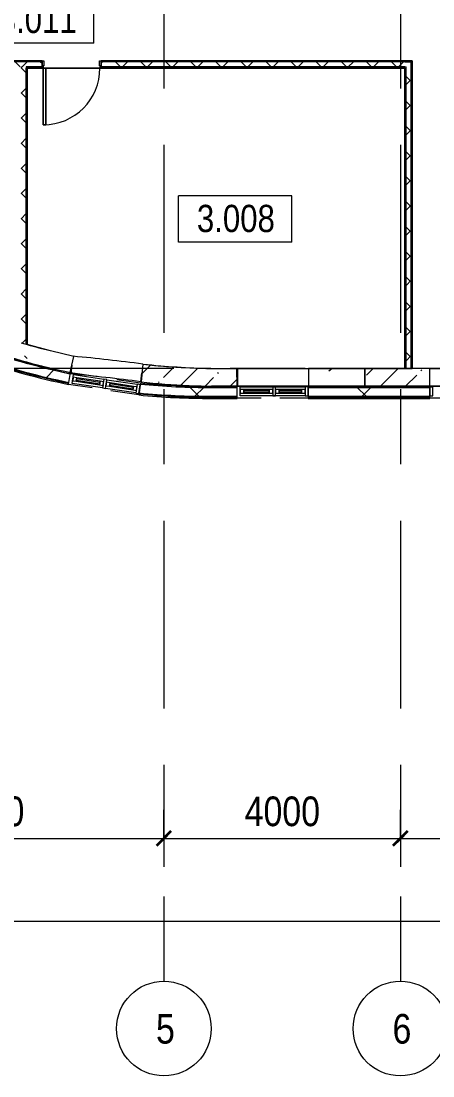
# Model space of a CAD drawing. Header units: millimetres. Extents: x 92932 to 275892, y -43515 to 30371.
# Drawn here: x 195762 to 202727, y -43338 to -25514 of the extents above; entities that cross this region are included whole.
import ezdxf

# ---------------------------------------------------------------- set-up
doc = ezdxf.new("R2010")
doc.units = ezdxf.units.MM
doc.linetypes.add('Осевые', pattern=[6350, 1270, -952.5, 3175, -952.5])
doc.linetypes.add('Сверху', pattern=[793.75, 476.25, -317.5])
for name, color, linetype, lineweight in [('Двери', 7, 'Continuous', 9), ('Импосты витража', 7, 'Continuous', 9), ('Импосты витража-1', 7, 'Continuous', 18), ('Каркас_Импост', 7, 'Continuous', 9), ('Марки помещений', 7, 'Continuous', 9), ('Общие ребра', 7, 'Continuous', 9), ('Окна', 7, 'Continuous', 9), ('Окна-1', 7, 'Сверху', 9), ('Окна-2', 7, 'Continuous', 18), ('Оси', 7, 'Continuous', 9), ('Оси-1', 7, 'Осевые', 9), ('Оси-2', 7, 'Continuous', 18), ('Панель', 7, 'Continuous', 9), ('Перекрытия', 7, 'Continuous', 9), ('Размеры', 7, 'Continuous', 9), ('Размеры-200', 7, 'Continuous', 9), ('Стены', 7, 'Continuous', 9), ('Стены-1', 7, 'Continuous', 18), ('Штриховка разреза-1', 7, 'Continuous', 9)]:
    doc.layers.add(name, color=color, linetype=linetype, lineweight=lineweight)
doc.styles.add('Arial Narrow', font='Arial Narrow.ttf', dxfattribs={"height": 500})
doc.styles.add('Arial Narrow_1', font='Arial Narrow.ttf', dxfattribs={"height": 460})
doc.dimstyles.new('Диагональ_-_2_5_мм_Arial_narrow', dxfattribs={"dimscale": 304.8, "dimtxt": 511.715487, "dimasz": 0.787402, "dimexe": 1.574803, "dimexo": 0.0625, "dimgap": 0.19685, "dimtad": 1, "dimdec": 0, "dimzin": 0, "dimdsep": 46, "dimtxsty": 'Arial Narrow', "dimblk1": 'OBLIQUE', "dimblk2": 'OBLIQUE', "dimsah": 1, "dimcen": 0.09, "dimdle": 1.574803, "dimazin": 0, "dimtfac": 1, "dimtdec": 4, "dimtix": 1, "dimtmove": 0, "dimatfit": 3, "dimfxl": 1.574803, "dimfxlon": 1, "dimtvp": 1, "dimtolj": 1, "dimtzin": 0, "dimarcsym": 2})
doc.dimstyles.new('Диагональ_-_2_5_мм_Arial_narrow_1', dxfattribs={"dimscale": 304.8, "dimtxt": 511.715487, "dimasz": 0.787402, "dimexe": 1.574803, "dimexo": 0.0625, "dimgap": 0.19685, "dimtad": 1, "dimdec": 0, "dimzin": 0, "dimdsep": 46, "dimtxsty": 'Arial Narrow', "dimblk1": 'OBLIQUE', "dimblk2": 'OBLIQUE', "dimsah": 1, "dimcen": 0.09, "dimdle": 1.574803, "dimazin": 0, "dimtfac": 1, "dimtdec": 4, "dimtix": 1, "dimtmove": 1, "dimatfit": 3, "dimfxl": 1.574803, "dimfxlon": 1, "dimtvp": 1, "dimtolj": 1, "dimtzin": 0, "dimarcsym": 2})
pattern_1 = [(45, (120245.78, 0), (-212.132, 212.132), []), (135, (120245.78, 0), (-212.132, -212.132), [])]
pattern_2 = [(0, (120245.78, 0), (812.8, 203.2), [67.056, -542.544, 67.056, -542.544, -3251.2]), (0, (120245.78, 0), (812.8, 203.2), [-1219.2, 67.056, -1152.144, 67.056, -542.544, -1422.4]), (0, (120245.78, 0), (812.8, 203.2), [-3048, 67.056, -339.344, 67.056, -948.944]), (120, (120550.58, 101.6), (-582.37636, 602.30545), [67.056, -542.544, 67.056, -542.544, -3251.2]), (120, (120550.58, 101.6), (-582.37636, 602.30545), [-1219.2, 67.056, -1152.144, 67.056, -542.544, -1422.4]), (120, (120550.58, 101.6), (-582.37636, 602.30545), [-3048, 67.056, -339.344, 67.056, -948.944]), (240, (120652.18, 508), (-230.42364, -805.50545), [67.056, -542.544, 67.056, -542.544, -3251.2]), (240, (120652.18, 508), (-230.42364, -805.50545), [-1219.2, 67.056, -1152.144, 67.056, -542.544, -1422.4]), (240, (120652.18, 508), (-230.42364, -805.50545), [-3048, 67.056, -339.344, 67.056, -948.944])]
pattern_3 = [(45, (120245.8, 0), (-502.8943, 502.8943), []), (45, (120245.8, 762), (-502.8943, 502.8943), [])]
pattern_4 = [(45, (120245.8, 0), (-707.107, 707.107), []), (135, (120245.8, 0), (-707.107, -707.107), [])]
pattern_5 = [(50, (120245.8, 0), (1457.472, -127.512), [152.4, -1676.4]), (355, (120245.8, 0), (-281.942, 1528.454), [121.92, -1341.12]), (100.451, (120367.2, -10.6), (1175.541, 1400.933), [129.52, -1424.72]), (46.184, (120245.8, 406.4), (2168.632, -336.342), [228.6, -2514.6]), (96.636, (120426.5, 378.4), (1899.22, 1979.42), [194.28, -2137.08]), (351.184, (120245.8, 406.4), (1899.24, 1979.4), [182.88, -2011.68]), (21, (120449, 304.8), (1212.915, -818.121), [152.4, -1676.4]), (326, (120449, 304.8), (494.417, 1473.504), [121.92, -1341.12]), (71.451, (120550, 236.6), (1707.337, 655.37), [129.52, -1424.72]), (37.5, (120245.8, 0), (24.7094, 676.4402), [67.056, -1257.808, 67.056, -1294.384, -1346.2]), (37.5, (120245.8, 0), (24.7094, 676.4402), [-2686.304, 67.056, -1279.144]), (7.5, (120245.8, 0), (534.558, 801.444), [67.056, -709.168, 67.056, -1227.328, -513.08]), (7.5, (120245.8, 0), (534.558, 801.444), [-2070.608, 67.056, -446.024]), (327.5, (119792.65, 0), (1084.7275, -45.8312), [67.056, -440.944, 67.056, -1517.904, -2103.12]), (327.5, (119792.65, 0), (1084.7275, -45.8312), [-2092.96, 67.056, -2036.064]), (317.5, (119589.45, 0), (1185.035, 203.414), [67.056, -593.344, 67.056, -985.52, -1493.52]), (317.5, (119589.45, 0), (1185.035, 203.414), [-1712.976, 67.056, -1426.464])]
pattern_6 = [(45, (120245.8, 0), (-424.264, 424.264), [600, -100, 20, -100]), (45, (120245.8, 424), (-424.264, 424.264), [])]

# ---------------------------------------------------------------- blocks, each defined once
blk = doc.blocks.new('Дверь - Однопольная - ДВ11__21х10-6240696-План 3-го этажа на отм_ _4_200')
at = {"layer": 'Двери'}
for p, q in [((-479, -62.5), (-439, -62.5)), ((-479, -1020.5), (-479, -62.5)), ((-439, -62.5), (-439, -1020.5)), ((-439, -1020.5), (-479, -1020.5))]:
    blk.add_line(p, q, dxfattribs=at)
blk.add_arc((-479, -62.5), 958, 270, 0, dxfattribs=at)
at = {"layer": 'Каркас_Импост'}
for p, q in [((-500, 62.5), (-470, 62.5)), ((-500, -62.5), (-500, 62.5)), ((-470, 62.5), (-470, -22.5)), ((470, 62.5), (500, 62.5)), ((470, -22.5), (470, 62.5)), ((500, 62.5), (500, -62.5)), ((-480, -62.5), (-500, -62.5)), ((-480, -22.5), (-480, -62.5)), ((-470, -22.5), (-480, -22.5)), ((480, -22.5), (470, -22.5)), ((480, -62.5), (480, -22.5)), ((500, -62.5), (480, -62.5))]:
    blk.add_line(p, q, dxfattribs=at)
at = {"layer": 'Панель'}
for p, q in [((-439, -62.5), (-479, -62.5)), ((-479, -62.5), (-479, -1020.5)), ((-439, -1020.5), (-439, -62.5)), ((-479, -1020.5), (-439, -1020.5))]:
    blk.add_line(p, q, dxfattribs=at)
blk = doc.blocks.new('M_Окно-Квадратный проем - 1200 x 11450 mm-V11-План 3-го этажа на отм_ _4_200')
at = {"layer": 'Окна'}
for p, q in [((-608, -102), (-608, 102)), ((592, 102), (592, -102))]:
    blk.add_line(p, q, dxfattribs=at)
at = {"layer": 'Окна-1'}
for p, q in [((-608, 102), (592, 102)), ((592, -102), (-608, -102))]:
    blk.add_line(p, q, dxfattribs=at)
blk = doc.blocks.new('Панель окно - Верхнее левое-8279401-План 3-го этажа на отм_ _4_200')
at = {"layer": 'Окна'}
for p, q in [((215, 30), (-215, 30)), ((-215, 30), (-215, -30)), ((215, -30), (215, 30)), ((-215, -30), (215, -30))]:
    blk.add_line(p, q, dxfattribs=at)
at = {"layer": 'Окна-2'}
for p, q in [((-215, 30), (-275, 30)), ((-275, 30), (-275, -30)), ((-215, -30), (-215, 30)), ((215, 12), (-215, 12)), ((-215, 12), (-215, -12)), ((215, 30), (215, -30)), ((275, 30), (215, 30)), ((215, -12), (215, 12)), ((275, -30), (275, 30)), ((-275, -30), (-215, -30)), ((-215, -12), (215, -12)), ((215, -30), (275, -30))]:
    blk.add_line(p, q, dxfattribs=at)
blk = doc.blocks.new('Панель окно - Верхнее правое-8286427-План 3-го этажа на отм_ _4_200')
at = {"layer": 'Окна'}
for p, q in [((190, 30), (-190, 30)), ((-190, 30), (-190, -30)), ((190, -30), (190, 30)), ((-190, -30), (190, -30))]:
    blk.add_line(p, q, dxfattribs=at)
at = {"layer": 'Окна-2'}
for p, q in [((-190, 30), (-250, 30)), ((-250, 30), (-250, -30)), ((-190, -30), (-190, 30)), ((190, 12), (-190, 12)), ((-190, 12), (-190, -12)), ((190, 30), (190, -30)), ((250, 30), (190, 30)), ((190, -12), (190, 12)), ((250, -30), (250, 30)), ((-250, -30), (-190, -30)), ((-190, -12), (190, -12)), ((190, -30), (250, -30))]:
    blk.add_line(p, q, dxfattribs=at)
blk = doc.blocks.new('Прямоугольный импост - Прямоугольный импост 1-2037709-План 3-го этажа на отм_ _4_200')
at = {"layer": 'Импосты витража-1'}
for p, q in [((-50, 75), (0, 75)), ((-50, -75), (-50, 75)), ((0, 75), (0, -75)), ((0, -75), (-50, -75))]:
    blk.add_line(p, q, dxfattribs=at)
blk = doc.blocks.new('Прямоугольный импост - Прямоугольный импост 1-2108582-План 3-го этажа на отм_ _4_200')
at = {"layer": 'Импосты витража-1'}
for p, q in [((-25, 75), (25, 75)), ((-25, -75), (-25, 75)), ((25, 75), (25, -75)), ((25, -75), (-25, -75))]:
    blk.add_line(p, q, dxfattribs=at)
blk = doc.blocks.new('Прямоугольный импост - Прямоугольный импост 1-2125102-План 3-го этажа на отм_ _4_200')
at = {"layer": 'Импосты витража'}
for p, q in [((79222, -31844), (79222, -31694)), ((79222, -31694), (79797, -31694)), ((79797, -31844), (79222, -31844))]:
    blk.add_line(p, q, dxfattribs=at)
blk = doc.blocks.new('Прямоугольный импост - Прямоугольный импост 1-2125103-План 3-го этажа на отм_ _4_200')
at = {"layer": 'Импосты витража'}
for p, q in [((79797, -31694), (80322, -31694)), ((80322, -31694), (80322, -31844)), ((80322, -31844), (79797, -31844))]:
    blk.add_line(p, q, dxfattribs=at)
blk = doc.blocks.new('Прямоугольный импост - Прямоугольный импост 1-2037714-План 3-го этажа на отм_ _4_200')
at = {"layer": 'Импосты витража-1'}
for p, q in [((0, 75), (-50, 75)), ((-50, 75), (-50, -75)), ((0, -75), (0, 75)), ((-50, -75), (0, -75))]:
    blk.add_line(p, q, dxfattribs=at)
blk = doc.blocks.new('Панель окно - Верхнее правое-8291083-План 3-го этажа на отм_ _4_200')
at = {"layer": 'Окна'}
for p, q in [((200, 30), (-200, 30)), ((-200, 30), (-200, -30)), ((200, -30), (200, 30)), ((-200, -30), (200, -30))]:
    blk.add_line(p, q, dxfattribs=at)
at = {"layer": 'Окна-2'}
for p, q in [((-200, 30), (-260, 30)), ((-260, 30), (-260, -30)), ((-200, -30), (-200, 30)), ((200, 12), (-200, 12)), ((-200, 12), (-200, -12)), ((200, 30), (200, -30)), ((260, 30), (200, 30)), ((200, -12), (200, 12)), ((260, -30), (260, 30)), ((-260, -30), (-200, -30)), ((-200, -12), (200, -12)), ((200, -30), (260, -30))]:
    blk.add_line(p, q, dxfattribs=at)
blk = doc.blocks.new('Прямоугольный импост - Прямоугольный импост 1-8290328-План 3-го этажа на отм_ _4_200')
at = {"layer": 'Импосты витража-1'}
for p, q in [((0, 75), (-50, 75)), ((-50, 75), (-50, -75)), ((0, -75), (0, 75)), ((-50, -75), (0, -75))]:
    blk.add_line(p, q, dxfattribs=at)
blk = doc.blocks.new('Прямоугольный импост - Прямоугольный импост 1-8290618-План 3-го этажа на отм_ _4_200')
at = {"layer": 'Импосты витража'}
for p, q in [((76946, -31721), (76968, -31573)), ((77460, -31798), (76946, -31721)), ((76968, -31573), (77482, -31650))]:
    blk.add_line(p, q, dxfattribs=at)
blk = doc.blocks.new('Панель окно - Верхнее левое-8291075-План 3-го этажа на отм_ _4_200')
at = {"layer": 'Окна'}
for p, q in [((199.5, 30), (-199.5, 30)), ((-199.5, 30), (-199.5, -30)), ((199.5, -30), (199.5, 30)), ((-199.5, -30), (199.5, -30))]:
    blk.add_line(p, q, dxfattribs=at)
at = {"layer": 'Окна-2'}
for p, q in [((-199.5, 30), (-259.5, 30)), ((-259.5, 30), (-259.5, -30)), ((-199.5, -30), (-199.5, 30)), ((199.5, 12.5), (-199.5, 12.5)), ((-199.5, 12.5), (-199.5, -12.5)), ((199.5, 30), (199.5, -30)), ((259.5, 30), (199.5, 30)), ((199.5, -12.5), (199.5, 12.5)), ((259.5, -30), (259.5, 30)), ((-259.5, -30), (-199.5, -30)), ((-199.5, -12.5), (199.5, -12.5)), ((199.5, -30), (259.5, -30))]:
    blk.add_line(p, q, dxfattribs=at)
blk = doc.blocks.new('Прямоугольный импост - Прямоугольный импост 1-8290694-План 3-го этажа на отм_ _4_200')
at = {"layer": 'Импосты витража-1'}
for p, q in [((-25, 75), (25, 75)), ((-25, -75), (-25, 75)), ((25, 75), (25, -75)), ((25, -75), (-25, -75))]:
    blk.add_line(p, q, dxfattribs=at)
blk = doc.blocks.new('Прямоугольный импост - Прямоугольный импост 1-8290614-План 3-го этажа на отм_ _4_200')
at = {"layer": 'Импосты витража'}
for p, q in [((76383, -31636), (76405, -31488)), ((76405, -31488), (76918, -31565)), ((76896, -31713), (76383, -31636)), ((76903, -31669), (76896, -31713)), ((76918, -31565), (76912, -31610))]:
    blk.add_line(p, q, dxfattribs=at)
blk = doc.blocks.new('Ось сетки - По умолчанию 2-349628-План 3-го этажа на отм_ _4_200')
at = {"layer": 'Оси-2'}
blk.add_circle((0, 0), 4, dxfattribs=at)
blk = doc.blocks.new('DIMBLOCK12-План 3-го этажа на отм_ _4_200')
at = {"layer": 'Размеры-200', "lineweight": 35, "transparency": 16777216}
for points in [[(192177, -39324), (192297, -39204), (192057, -39444)], [(198177, -39324), (198297, -39204), (198057, -39444)]]:
    blk.add_hatch(color=256, dxfattribs=at).paths.add_polyline_path(points, flags=0)
at = {"layer": 'Размеры-200', "transparency": 16777216}
for p, q in [((192177, -38844), (192177, -39804)), ((192177, -39324), (192177, -38844)), ((198177, -38844), (198177, -39804)), ((198177, -39324), (198177, -38844)), ((192177, -39324), (198177, -39324))]:
    blk.add_line(p, q, dxfattribs=at)
at = {"layer": 'Размеры-200', "lineweight": 35, "transparency": 16777216}
for p, q in [((192297, -39204), (192057, -39444)), ((192177, -39324), (192297, -39204)), ((198297, -39204), (198057, -39444)), ((198177, -39324), (198297, -39204)), ((192057, -39444), (192177, -39324)), ((198057, -39444), (198177, -39324))]:
    blk.add_line(p, q, dxfattribs=at)
at = {"layer": 'Размеры-200', "color": 0, "transparency": 16777216, "insert": (194544, -38617), "char_height": 500, "width": 1520.53, "attachment_point": 1, "line_spacing_factor": 0.974696, "style": 'Arial Narrow'}
blk.add_mtext('6000', dxfattribs=at)
blk = doc.blocks.new('_Oblique')
at = {"color": 0, "linetype": 'ByBlock', "lineweight": -2}
blk.add_line((-0.5, -0.5), (0.5, 0.5), dxfattribs=at)
blk = doc.blocks.new('DIMBLOCK13-План 3-го этажа на отм_ _4_200')
at = {"layer": 'Размеры-200', "lineweight": 35, "transparency": 16777216}
for points in [[(198177, -39324), (198297, -39204), (198057, -39444)], [(202177, -39324), (202297, -39204), (202057, -39444)]]:
    blk.add_hatch(color=256, dxfattribs=at).paths.add_polyline_path(points, flags=0)
at = {"layer": 'Размеры-200', "transparency": 16777216}
for p, q in [((198177, -38844), (198177, -39804)), ((198177, -39324), (198177, -38844)), ((202177, -38844), (202177, -39804)), ((202177, -39324), (202177, -38844)), ((198177, -39324), (202177, -39324))]:
    blk.add_line(p, q, dxfattribs=at)
at = {"layer": 'Размеры-200', "lineweight": 35, "transparency": 16777216}
for p, q in [((198297, -39204), (198057, -39444)), ((198177, -39324), (198297, -39204)), ((202297, -39204), (202057, -39444)), ((202177, -39324), (202297, -39204)), ((198057, -39444), (198177, -39324)), ((202057, -39444), (202177, -39324))]:
    blk.add_line(p, q, dxfattribs=at)
at = {"layer": 'Размеры-200', "color": 0, "transparency": 16777216, "insert": (199544, -38617), "char_height": 500, "width": 1520.53, "attachment_point": 1, "line_spacing_factor": 0.974696, "style": 'Arial Narrow'}
blk.add_mtext('4000', dxfattribs=at)
blk = doc.blocks.new('DIMBLOCK14-План 3-го этажа на отм_ _4_200')
at = {"layer": 'Размеры-200', "lineweight": 35, "transparency": 16777216}
for points in [[(202177, -39324), (202297, -39204), (202057, -39444)], [(206177, -39324), (206297, -39204), (206057, -39444)]]:
    blk.add_hatch(color=256, dxfattribs=at).paths.add_polyline_path(points, flags=0)
at = {"layer": 'Размеры-200', "transparency": 16777216}
for p, q in [((202177, -38844), (202177, -39804)), ((202177, -39324), (202177, -38844)), ((206177, -38844), (206177, -39804)), ((206177, -39324), (206177, -38844)), ((202177, -39324), (206177, -39324))]:
    blk.add_line(p, q, dxfattribs=at)
at = {"layer": 'Размеры-200', "lineweight": 35, "transparency": 16777216}
for p, q in [((202297, -39204), (202057, -39444)), ((202177, -39324), (202297, -39204)), ((206297, -39204), (206057, -39444)), ((206177, -39324), (206297, -39204)), ((202057, -39444), (202177, -39324)), ((206057, -39444), (206177, -39324))]:
    blk.add_line(p, q, dxfattribs=at)
at = {"layer": 'Размеры-200', "color": 0, "transparency": 16777216, "insert": (203544, -38617), "char_height": 500, "width": 1520.53, "attachment_point": 1, "line_spacing_factor": 0.974696, "style": 'Arial Narrow'}
blk.add_mtext('4000', dxfattribs=at)
blk = doc.blocks.new('Марка помещения_Р - Марка помещения-4575829-План 3-го этажа на отм_ _4_200')
at = {"layer": 'Марки помещений'}
for p, q in [((-4.79375, -1.95625), (-4.79375, 1.95625)), ((4.79375, 1.95625), (-4.79375, 1.95625)), ((4.79375, -1.95625), (4.79375, 1.95625)), ((4.79375, -1.95625), (-4.79375, -1.95625))]:
    blk.add_line(p, q, dxfattribs=at)
blk = doc.blocks.new('DIMBLOCK31-План 3-го этажа на отм_ _4_200')
at = {"layer": 'Размеры-200', "lineweight": 35, "transparency": 16777216}
for points in [[(177577, -40724), (177697, -40604), (177457, -40844)], [(270417, -40724), (270537, -40604), (270297, -40844)]]:
    blk.add_hatch(color=256, dxfattribs=at).paths.add_polyline_path(points, flags=0)
at = {"layer": 'Размеры-200', "transparency": 16777216}
for p, q in [((177577, -40244), (177577, -41204)), ((177577, -40724), (177577, -40244)), ((270417, -40244), (270417, -41204)), ((270417, -40724), (270417, -40244)), ((177097, -40724), (270897, -40724)), ((222557, -40724), (224540, -40724)), ((224540, -40724), (223997, -40724))]:
    blk.add_line(p, q, dxfattribs=at)
at = {"layer": 'Размеры-200', "lineweight": 35, "transparency": 16777216}
for p, q in [((177697, -40604), (177457, -40844)), ((177577, -40724), (177697, -40604)), ((270537, -40604), (270297, -40844)), ((270417, -40724), (270537, -40604)), ((177457, -40844), (177577, -40724)), ((270297, -40844), (270417, -40724))]:
    blk.add_line(p, q, dxfattribs=at)
at = {"layer": 'Размеры-200', "color": 0, "transparency": 16777216, "insert": (222557, -40017), "char_height": 500, "width": 1900.66, "attachment_point": 1, "line_spacing_factor": 0.974696, "style": 'Arial Narrow'}
blk.add_mtext('92840', dxfattribs=at)

msp = doc.modelspace()

# ---------------------------------------------------------------- hatches: boundary and pattern name
at = {"layer": 'Штриховка разреза-1'}
h = msp.add_hatch(dxfattribs=at)
h.set_pattern_fill('FP_2', color=256, style=0, pattern_type=2)
h.set_pattern_definition(pattern_1)
h.paths.add_polyline_path([(202272.4, -26287.9), (202272.4, -26202.9), (197117.4, -26202.9), (197117.4, -26287.9), (202252.4, -26287.9)], flags=0)
h.paths.add_polyline_path([(195003.1, -26287.9), (196117.4, -26287.9), (196117.4, -26202.9), (191927.4, -26202.9), (191927.4, -26287.9), (193306.9, -26287.9)], flags=0)
h.paths.add_polyline_path([(188218.3, -26287.9), (190927.4, -26287.9), (190927.4, -26202.9), (187637.4, -26202.9), (187637.4, -26287.9)], flags=0)
h.paths.add_polyline_path([(186737.4, -26287.9), (186737.4, -26202.9), (185857.4, -26202.9), (185857.4, -26287.9), (186522.1, -26287.9)], flags=0)
h = msp.add_hatch(dxfattribs=at)
h.set_pattern_fill('FP_2', color=256, style=0, pattern_type=2)
h.set_pattern_definition(pattern_1)
h.paths.add_polyline_path([(195847.4, -30974), (195847.4, -26287.9), (195762.4, -26287.9), (195762.4, -30950.2), (195804.9, -30962.2)], flags=0)
h = msp.add_hatch(dxfattribs=at)
h.set_pattern_fill('FP_2', color=256, style=0, pattern_type=2)
h.set_pattern_definition(pattern_1)
h.paths.add_polyline_path([(202272.4, -31382.9), (202357.4, -31382.9), (202357.4, -26202.9), (202272.4, -26202.9), (202272.4, -30931.1)], flags=0)
h = msp.add_hatch(dxfattribs=at)
h.set_pattern_fill('FP_15', color=256, style=0, pattern_type=2)
h.set_pattern_definition(pattern_5)
h.paths.add_polyline_path([(196586, -31472), (196654.1, -31179.8), (196259.7, -31083.7), (195742.4, -30944.6), (195317.1, -30818.9), (194894.8, -30683.9), (194475.5, -30539.4), (194378.1, -30823.2), (194813.5, -30973), (195252.3, -31112.8), (195694.1, -31242.6), (196138.7, -31362.4)], flags=0)
h = msp.add_hatch(dxfattribs=at)
h.set_pattern_fill('FP_14', color=256, style=0, pattern_type=2)
h.set_pattern_definition(pattern_4)
h.paths.add_polyline_path([(198982.1, -31853.5), (198981.7, -31703.5), (198680.8, -31701.3), (198380.1, -31691.2), (198079.7, -31673.5), (197779.9, -31647.9), (197757.5, -31796.4), (198063, -31822.6), (198395.5, -31841.8), (198675.5, -31851.2)], flags=0)
h.paths.add_polyline_path([(196570.9, -31617.8), (196593.2, -31469.3), (196220.1, -31386.9), (195850, -31292.3), (195427.2, -31167.4), (195119.9, -31067), (195071.9, -31209.2), (195427.2, -31324.7), (195664.9, -31396.3), (195964.9, -31478.1), (196267, -31551.9)], flags=0)
h = msp.add_hatch(dxfattribs=at)
h.set_pattern_fill('FP_13', color=256, style=0, pattern_type=2)
h.set_pattern_definition(pattern_2)
h.paths.add_polyline_path([(198981.7, -31703.5), (198981.7, -31683.5), (198681.5, -31681.3), (198381.5, -31671.3), (198081.9, -31653.6), (197782.8, -31628.1), (197779.9, -31647.9), (198079.7, -31673.5), (198395.5, -31691.8), (198680.8, -31701.3)], flags=0)
h.paths.add_polyline_path([(196593.2, -31469.3), (196596.2, -31449.5), (196224, -31367.2), (195851.2, -31271.9), (195427.2, -31146.4), (195126.3, -31048.1), (195119.9, -31067), (195483.1, -31185.7), (195851.2, -31292.6), (196220.1, -31386.9)], flags=0)
h = msp.add_hatch(dxfattribs=at)
h.set_pattern_fill('FP_12', color=256, style=0, pattern_type=2)
h.set_pattern_definition(pattern_3)
h.paths.add_polyline_path([(198982.2, -31888.5), (198982.2, -31868.5), (198675, -31866.2), (198368, -31855.9), (198061.3, -31837.6), (197755.3, -31811.3), (197752.3, -31831.1), (198059.1, -31857.4), (198395.5, -31876.8), (198674.3, -31886.2)], flags=0)
h.paths.add_polyline_path([(196565.6, -31652.5), (196568.6, -31632.6), (196264.2, -31566.7), (195961.6, -31492.7), (195661.1, -31410.8), (195362.9, -31321), (195067.1, -31223.4), (195060.7, -31242.3), (195427.2, -31361.3), (195656.1, -31430.2), (195957.3, -31512.2), (196260.5, -31586.4)], flags=0)
h = msp.add_hatch(dxfattribs=at)
h.set_pattern_fill('FP_13', color=256, style=0, pattern_type=2)
h.set_pattern_definition(pattern_2)
h.paths.add_polyline_path([(198982.2, -31868.5), (198982.1, -31853.5), (198675.5, -31851.2), (198369.1, -31840.9), (198063, -31822.6), (197757.5, -31796.4), (197755.3, -31811.3), (198061.3, -31837.6), (198395.5, -31856.8), (198675, -31866.2)], flags=0)
h.paths.add_polyline_path([(196568.6, -31632.6), (196570.9, -31617.8), (196267, -31551.9), (195964.9, -31478.1), (195664.9, -31396.3), (195367.1, -31306.6), (195071.9, -31209.2), (195067.1, -31223.4), (195427.2, -31340.4), (195661.1, -31410.8), (195961.6, -31492.7), (196264.2, -31566.7)], flags=0)
h = msp.add_hatch(dxfattribs=at)
h.set_pattern_fill('FP_1', color=256, style=0, pattern_type=2)
h.set_pattern_definition(pattern_6)
h.paths.add_polyline_path([(199091, -31684.1), (199416.8, -31681.4), (199410.4, -31381.5), (199092.5, -31384.1), (198774.7, -31378.2), (198395.5, -31359.5), (198140.1, -31341.2), (197823.8, -31310.1), (197790.5, -31608.3), (198114.7, -31640.2), (198439.7, -31663.4), (198765.2, -31678.1)], flags=0)
h = msp.add_hatch(dxfattribs=at)
h.set_pattern_fill('FP_15', color=256, style=0, pattern_type=2)
h.set_pattern_definition(pattern_5)
h.paths.add_polyline_path([(201577.4, -31682.9), (201577.4, -31382.9), (200622.4, -31382.9), (200622.4, -31682.9)], flags=0)
h = msp.add_hatch(dxfattribs=at)
h.set_pattern_fill('FP_1', color=256, style=0, pattern_type=2)
h.set_pattern_definition(pattern_6)
h.paths.add_polyline_path([(201787.9, -31682.9), (202677.4, -31682.9), (202677.4, -31382.9), (201577.4, -31382.9), (201577.4, -31682.9)], flags=0)
h = msp.add_hatch(dxfattribs=at)
h.set_pattern_fill('FP_13', color=256, style=0, pattern_type=2)
h.set_pattern_definition(pattern_2)
h.paths.add_polyline_path([(209927.4, -31703.5), (209927.4, -31683.5), (208127.4, -31683.5), (208127.4, -31703.5), (208572.8, -31703.5)], flags=0)
h.paths.add_polyline_path([(199417.4, -31703.5), (199417.4, -31683.5), (198981.7, -31683.5), (198981.7, -31703.5), (199243.6, -31703.5)], flags=0)
h.paths.add_polyline_path([(200617.4, -31703.5), (202677.4, -31703.5), (202677.4, -31683.5), (200617.4, -31683.5)], flags=0)
h.paths.add_polyline_path([(203877.4, -31703.5), (206927.4, -31703.5), (206927.4, -31683.5), (203877.4, -31683.5)], flags=0)
h.paths.add_polyline_path([(220443.1, -31703.5), (220443.1, -31683.5), (220432.4, -31683.5), (220432.4, -31703.5)], flags=0)
h.paths.add_polyline_path([(220132.4, -31703.5), (220132.4, -31683.5), (211127.4, -31683.5), (211127.4, -31703.5), (213661.4, -31703.5)], flags=0)
h = msp.add_hatch(dxfattribs=at)
h.set_pattern_fill('FP_14', color=256, style=0, pattern_type=2)
h.set_pattern_definition(pattern_4)
h.paths.add_polyline_path([(208572.8, -31853.5), (209927.4, -31853.5), (209927.4, -31703.5), (208127.4, -31703.5), (208127.4, -31853.5)], flags=0)
h.paths.add_polyline_path([(199417.4, -31853.5), (199417.4, -31703.5), (198981.7, -31703.5), (198982.1, -31853.5), (199243.6, -31853.5)], flags=0)
h.paths.add_polyline_path([(200617.4, -31853.5), (202677.4, -31853.5), (202677.4, -31703.5), (200617.4, -31703.5)], flags=0)
h.paths.add_polyline_path([(203877.4, -31853.5), (206927.4, -31853.5), (206927.4, -31703.5), (203877.4, -31703.5)], flags=0)
h.paths.add_polyline_path([(220443.1, -31853.5), (220443.1, -31703.5), (220432.4, -31703.5), (220432.4, -31853.5)], flags=0)
h.paths.add_polyline_path([(220132.4, -31853.5), (220132.4, -31703.5), (211127.4, -31703.5), (211127.4, -31853.5), (213661.4, -31853.5)], flags=0)
h = msp.add_hatch(dxfattribs=at)
h.set_pattern_fill('FP_13', color=256, style=0, pattern_type=2)
h.set_pattern_definition(pattern_2)
h.paths.add_polyline_path([(209927.4, -31868.5), (209927.4, -31853.5), (208127.4, -31853.5), (208127.4, -31868.5), (208572.8, -31868.5)], flags=0)
h.paths.add_polyline_path([(199417.4, -31868.5), (199417.4, -31853.5), (198982.1, -31853.5), (198982.2, -31868.5), (199243.6, -31868.5)], flags=0)
h.paths.add_polyline_path([(200617.4, -31868.5), (202677.4, -31868.5), (202677.4, -31853.5), (200617.4, -31853.5)], flags=0)
h.paths.add_polyline_path([(203877.4, -31868.5), (206927.4, -31868.5), (206927.4, -31853.5), (203877.4, -31853.5)], flags=0)
h.paths.add_polyline_path([(220443.1, -31868.5), (220443.1, -31853.5), (220432.4, -31853.5), (220432.4, -31868.5)], flags=0)
h.paths.add_polyline_path([(220132.4, -31868.5), (220132.4, -31853.5), (211127.4, -31853.5), (211127.4, -31868.5), (213661.4, -31868.5)], flags=0)
h = msp.add_hatch(dxfattribs=at)
h.set_pattern_fill('FP_12', color=256, style=0, pattern_type=2)
h.set_pattern_definition(pattern_3)
h.paths.add_polyline_path([(208572.8, -31888.5), (209927.4, -31888.5), (209927.4, -31868.5), (208127.4, -31868.5), (208127.4, -31888.5)], flags=0)
h.paths.add_polyline_path([(199417.4, -31888.5), (199417.4, -31868.5), (198982.2, -31868.5), (198982.2, -31888.5), (199243.6, -31888.5)], flags=0)
h.paths.add_polyline_path([(200617.4, -31888.5), (202677.4, -31888.5), (202677.4, -31868.5), (200617.4, -31868.5)], flags=0)
h.paths.add_polyline_path([(203877.4, -31888.5), (206927.4, -31888.5), (206927.4, -31868.5), (203877.4, -31868.5)], flags=0)
h.paths.add_polyline_path([(220443.1, -31888.5), (220443.1, -31868.5), (220432.4, -31868.5), (220432.4, -31888.5)], flags=0)
h.paths.add_polyline_path([(220132.4, -31888.5), (220132.4, -31868.5), (211127.4, -31868.5), (211127.4, -31888.5), (213661.4, -31888.5)], flags=0)

# ---------------------------------------------------------------- linework, layer by layer
at = {"layer": 'Общие ребра'}
for p, q in [((196117.4, -26182.9), (191927.4, -26182.9)), ((202252.4, -26182.9), (197117.4, -26182.9)), ((202357.4, -26182.9), (202252.4, -26182.9)), ((196117.4, -26202.9), (191927.4, -26202.9)), ((196117.4, -26287.9), (195847.4, -26287.9)), ((195847.4, -26287.9), (195847.4, -26307.9)), ((195867.4, -26307.9), (195847.4, -26307.9)), ((195847.4, -30974), (195847.4, -26307.9)), ((195867.4, -26307.9), (196117.4, -26307.9)), ((202252.4, -26202.9), (197117.4, -26202.9)), ((202252.4, -26287.9), (197117.4, -26287.9)), ((197117.4, -26307.9), (202252.4, -26307.9)), ((202252.4, -26202.9), (202272.4, -26202.9)), ((202252.4, -26287.9), (202272.4, -26287.9)), ((202272.4, -26202.9), (202357.4, -26202.9)), ((202272.4, -31382.9), (202272.4, -26287.9)), ((202357.4, -31382.9), (202357.4, -26202.9)), ((195847.4, -30974), (195867.4, -30979.5)), ((201577.4, -31682.9), (201577.4, -31382.9)), ((201577.4, -31382.9), (201577.4, -31682.9)), ((202252.4, -31382.9), (202272.4, -31382.9)), ((202272.4, -31382.9), (202357.4, -31382.9)), ((202357.4, -31382.9), (202377.4, -31382.9)), ((198981.7, -31703.5), (199417.4, -31703.5)), ((200617.4, -31703.5), (202677.4, -31703.5)), ((198982.1, -31853.5), (199417.4, -31853.5)), ((198982.2, -31868.5), (199417.4, -31868.5)), ((200617.4, -31853.5), (202677.4, -31853.5)), ((200617.4, -31868.5), (202677.4, -31868.5))]:
    msp.add_line(p, q, dxfattribs=at)
for centre, radius, start, end in [((201178.4, -11761.2), 19938.7, 254.23867, 254.49231), ((198918.9, -20051), 11652.7, 250.97253, 258.48745), ((198918.9, -20051), 11817.7, 250.9776, 258.52869), ((198918.9, -20051), 11802.7, 250.97715, 258.52499), ((198918.9, -20051), 11652.7, 264.39039, 270.3088), ((198918.9, -20051), 11817.7, 264.34914, 270.30663), ((198918.9, -20051), 11802.7, 264.35285, 270.30683)]:
    msp.add_arc(centre, radius, start, end, dxfattribs=at)
at = {"layer": 'Оси-1'}
for p, q in [((198177.4, 25417.1), (198177.4, -41737.8)), ((202177.4, 25417.1), (202177.4, -41737.8)), ((270417.4, -31382.9), (170811.4, -31382.9))]:
    msp.add_line(p, q, dxfattribs=at)
at = {"layer": 'Перекрытия'}
for p, q in [((191927.4, -26182.9), (196117.4, -26182.9)), ((196117.4, -26182.9), (196117.4, -26307.9)), ((197117.4, -26307.9), (197117.4, -26182.9)), ((197117.4, -26182.9), (202377.4, -26182.9)), ((202377.4, -26182.9), (202377.4, -31382.9)), ((202252.4, -26307.9), (195867.4, -26307.9)), ((195867.4, -26307.9), (195867.4, -30979.5)), ((196117.4, -26307.9), (197117.4, -26307.9)), ((202252.4, -31382.9), (202252.4, -26307.9)), ((197820.3, -31309.7), (197828.5, -31310.6)), ((196597.8, -31421.4), (196610.8, -31423.8)), ((199410.4, -31382.9), (202252.4, -31382.9)), ((202677.4, -31383.4), (206077.4, -31383.4)), ((197789, -31597.6), (197791.6, -31597.9)), ((199386.5, -31682.9), (202677.4, -31682.9))]:
    msp.add_line(p, q, dxfattribs=at)
for centre, radius, start, end in [((201178.4, -11761.2), 19938.7, 254.55194, 255.70575), ((199154, -19414.3), 11970, 264.43946, 265.29071), ((199154, -19414.3), 11970, 266.27871, 266.9848), ((199154, -19414.3), 11970, 268.11374, 268.69654), ((199154, -19414.3), 11970, 269.32937, 270.45693), ((199386.5, -16682.9), 15000, 269.79874, 270)]:
    msp.add_arc(centre, radius, start, end, dxfattribs=at)
at = {"layer": 'Стены'}
for p, q in [((196620, -31325.9), (196606.1, -31475.2)), ((197787.6, -31607.9), (197807.1, -31459.2)), ((199422.4, -31382.9), (199422.4, -31682.9)), ((199422.4, -31382.9), (200622.4, -31382.9)), ((200622.4, -31382.9), (200622.4, -31682.9)), ((202677.4, -31381.4), (202677.4, -31383.4)), ((202677.4, -31381.4), (203877.4, -31381.4)), ((202677.4, -31683.4), (202677.4, -31383.4)), ((200622.4, -31682.9), (199422.4, -31682.9)), ((203877.4, -31683.4), (202677.4, -31683.4))]:
    msp.add_line(p, q, dxfattribs=at)
for radius, start, end in [(31596.4, 82.50951, 84.65968), (31296.4, 82.50421, 84.68088)]:
    msp.add_arc((193704.9, -62636.8), radius, start, end, dxfattribs=at)
at = {"layer": 'Стены-1'}
for p, q in [((196117.4, -26307.9), (196117.4, -26182.9)), ((197117.4, -26182.9), (197117.4, -26307.9)), ((202377.4, -26182.9), (202357.4, -26182.9)), ((202377.4, -31382.9), (202377.4, -26182.9)), ((195867.4, -30979.5), (195867.4, -26307.9)), ((202252.4, -26307.9), (202252.4, -31382.9)), ((196586, -31472), (196654.1, -31179.8)), ((197823.8, -31310.1), (197790.5, -31608.3)), ((197828.7, -31308.7), (197828.5, -31310.6)), ((196565.6, -31652.5), (196596.2, -31449.5)), ((199416.8, -31681.4), (199410.4, -31381.5)), ((201577.4, -31382.9), (200622.4, -31382.9)), ((200622.4, -31382.9), (200622.4, -31682.9)), ((202252.4, -31382.9), (201577.4, -31382.9)), ((202677.4, -31382.9), (202377.4, -31382.9)), ((202677.4, -31682.9), (202677.4, -31382.9)), ((197782.8, -31628.1), (197752.3, -31831.1)), ((199417.4, -31683.5), (198981.7, -31683.5)), ((199417.4, -31888.5), (199417.4, -31683.5)), ((202677.4, -31683.5), (200617.4, -31683.5)), ((200617.4, -31683.5), (200617.4, -31888.5)), ((200622.4, -31682.9), (201577.4, -31682.9)), ((201577.4, -31682.9), (202677.4, -31682.9)), ((202677.4, -31888.5), (202677.4, -31683.5)), ((198982.2, -31888.5), (199417.4, -31888.5)), ((200617.4, -31888.5), (202677.4, -31888.5))]:
    msp.add_line(p, q, dxfattribs=at)
at = {"layer": 'Стены-1', "flags": 128}
msp.add_lwpolyline([(196654.1, -31179.8), (196259.7, -31083.7), (195867.4, -30979.5)], dxfattribs=at)
at = {"layer": 'Стены-1'}
for centre, radius, start, end in [((201178.4, -11761.2), 20238.7, 250.36634, 256.88474), ((198918.9, -20051), 11632.7, 250.97191, 258.48237), ((198918.9, -20051), 11837.7, 250.97821, 258.53361), ((199154, -19414.3), 11970, 263.61987, 271.22745), ((199154, -19414.3), 11970, 263.64253, 269.13203), ((199154, -19414.3), 11968, 263.64253, 269.13196), ((198918.9, -20051), 11632.7, 264.39547, 270.30906), ((199154, -19414.3), 12270, 263.61987, 271.22745), ((198918.9, -20051), 11837.7, 264.34422, 270.30637)]:
    msp.add_arc(centre, radius, start, end, dxfattribs=at)

# ---------------------------------------------------------------- block references
at = {"layer": 'Двери'}
msp.add_blockref('Дверь - Однопольная - ДВ11__21х10-6240696-План 3-го этажа на отм_ _4_200', (196617.4, -26245.4), dxfattribs=at)
at = {"layer": 'Импосты витража'}
for name in ['Прямоугольный импост - Прямоугольный импост 1-8290614-План 3-го этажа на отм_ _4_200', 'Прямоугольный импост - Прямоугольный импост 1-8290618-План 3-го этажа на отм_ _4_200', 'Прямоугольный импост - Прямоугольный импост 1-2125102-План 3-го этажа на отм_ _4_200', 'Прямоугольный импост - Прямоугольный импост 1-2125103-План 3-го этажа на отм_ _4_200']:
    msp.add_blockref(name, (120245.8, 0), dxfattribs=at)
at = {"layer": 'Импосты витража', "extrusion": (0, 0, -1)}
for name, p, rotation in [('Прямоугольный импост - Прямоугольный импост 1-8290694-План 3-го этажа на отм_ _4_200', (-197177.9, -31643), 8.56108198394289), ('Прямоугольный импост - Прямоугольный импост 1-2108582-План 3-го этажа на отм_ _4_200', (-200042.4, -31768.5), 180), ('Прямоугольный импост - Прямоугольный импост 1-2037709-План 3-го этажа на отм_ _4_200', (-200617.4, -31768.5), 180)]:
    msp.add_blockref(name, p, dxfattribs=dict(at, rotation=rotation))
at = {"layer": 'Импосты витража'}
for name, p, rotation in [('Прямоугольный импост - Прямоугольный импост 1-8290328-План 3-го этажа на отм_ _4_200', (197766.1, -31731.6), 351.4389180160571), ('Прямоугольный импост - Прямоугольный импост 1-2037714-План 3-го этажа на отм_ _4_200', (202677.4, -31773.5), 180)]:
    msp.add_blockref(name, p, dxfattribs=dict(at, rotation=rotation))
at = {"layer": 'Марки помещений', "xscale": 199.9999999999999, "yscale": 199.9999999999999, "zscale": 199.9999999999999}
for p in [(196032.5, -25496.8), (199383.8, -28860.3)]:
    msp.add_blockref('Марка помещения_Р - Марка помещения-4575829-План 3-го этажа на отм_ _4_200', p, dxfattribs=at)
at = {"layer": 'Окна'}
for name, p, rotation in [('M_Окно-Квадратный проем - 1200 x 11450 mm-V11-План 3-го этажа на отм_ _4_200', (197166.2, -31638.9), 171.4389180160573), ('Панель окно - Верхнее левое-8291075-План 3-го этажа на отм_ _4_200', (196896.6, -31600.6), 171.4389180160571), ('Панель окно - Верхнее правое-8291083-План 3-го этажа на отм_ _4_200', (197459.7, -31685.4), 171.4389180160571), ('M_Окно-Квадратный проем - 1200 x 11450 mm-V11-План 3-го этажа на отм_ _4_200', (200009.2, -31786), 180), ('M_Окно-Квадратный проем - 1200 x 11450 mm-V11-План 3-го этажа на отм_ _4_200', (203269.2, -31786), 180)]:
    msp.add_blockref(name, p, dxfattribs=dict(at, rotation=rotation))
for name, p in [('Панель окно - Верхнее левое-8279401-План 3-го этажа на отм_ _4_200', (199742.4, -31768.5)), ('Панель окно - Верхнее правое-8286427-План 3-го этажа на отм_ _4_200', (200317.4, -31768.5))]:
    msp.add_blockref(name, p, dxfattribs=at)
at = {"layer": 'Оси-2', "xscale": 199.9999999999999, "yscale": 199.9999999999999, "zscale": 199.9999999999999, "rotation": 180}
for p in [(198177.4, -42537.8), (202177.4, -42537.8)]:
    msp.add_blockref('Ось сетки - По умолчанию 2-349628-План 3-го этажа на отм_ _4_200', p, dxfattribs=at)

# ---------------------------------------------------------------- texts
at = {"layer": 'Марки помещений', "char_height": 460, "width": 1587.341, "attachment_point": 1, "style": 'Arial Narrow_1'}
for s, insert in [('3.011', (195384.6, -25254.9)), ('3.008', (198735.9, -28618.5))]:
    msp.add_mtext(s, dxfattribs=dict(at, insert=insert))
at = {"layer": 'Оси', "char_height": 500, "width": 384.81, "attachment_point": 1, "style": 'Arial Narrow'}
for s, insert in [('\\fArial Narrow|b0|i0|c204|p34|;5', (198044.2, -42291.7)), ('\\fArial Narrow|b0|i0|c204|p34|;6', (202044.2, -42291.7))]:
    msp.add_mtext(s, dxfattribs=dict(at, insert=insert))

# ---------------------------------------------------------------- dimensions: what is measured, and where the dimension line sits
at = {"layer": 'Размеры'}
for base, p1, p2, override, picture, middle in [((198177.4, -39323.6), (192177.4, -38843.6), (198177.4, -38843.6), {"dimpost": '<>', "dimfxl": 6000}, 'DIMBLOCK12-План 3-го этажа на отм_ _4_200', (195177.4, -39008.3)), ((202177.4, -39323.6), (198177.4, -38843.6), (202177.4, -38843.6), {"dimpost": '<>', "dimfxl": 4000}, 'DIMBLOCK13-План 3-го этажа на отм_ _4_200', (200177.4, -39008.3)), ((206177.4, -39323.6), (202177.4, -38843.6), (206177.4, -38843.6), {"dimpost": '<>', "dimfxl": 4000}, 'DIMBLOCK14-План 3-го этажа на отм_ _4_200', (204177.4, -39008.3))]:
    dim = msp.add_linear_dim(base=base, p1=p1, p2=p2, dimstyle='Диагональ_-_2_5_мм_Arial_narrow', override=override, dxfattribs=at)
    dim.commit()
    dim.dimension.update_dxf_attribs({"geometry": picture, "text_midpoint": middle})
dim = msp.add_linear_dim(base=(270417.4, -40723.6), p1=(177577.4, -40243.6), p2=(270417.4, -40243.6), dimstyle='Диагональ_-_2_5_мм_Arial_narrow_1', override={"dimpost": '<>', "dimfxl": 92840}, dxfattribs=at)
dim.commit()
dim.dimension.update_dxf_attribs({"geometry": 'DIMBLOCK31-План 3-го этажа на отм_ _4_200', "text_midpoint": (223506.9, -40350.8), "dimtype": 160})

doc.saveas('drawing.dxf')
